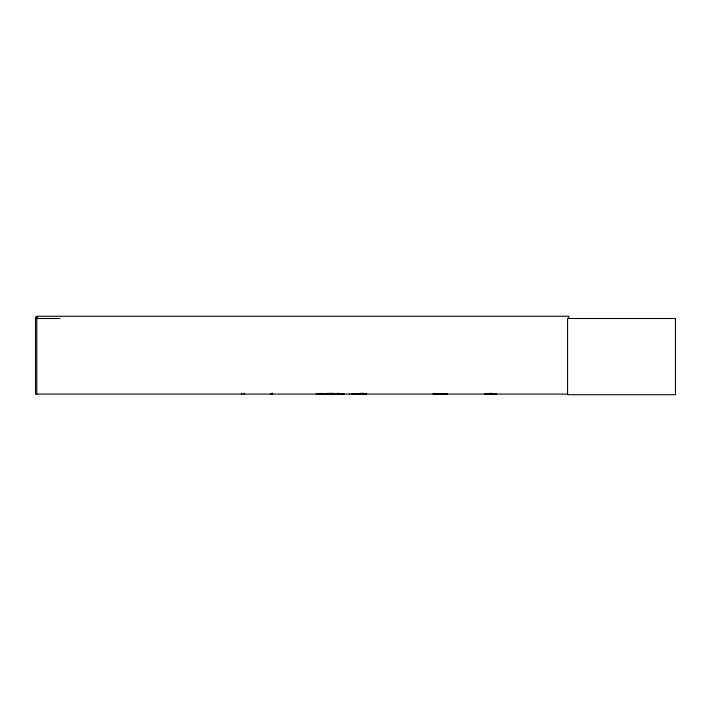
<?xml version="1.0" encoding="UTF-8"?>
<svg xmlns="http://www.w3.org/2000/svg" width="711" height="711" viewBox="0 0 711 711"><rect width="100%" height="100%" fill="white"/><g stroke="black" fill="none" stroke-linecap="round" stroke-linejoin="round"><path stroke-width="1.07" d="M485.018 393.956L496.456 394.018M328.375 393.992L328.42 393.459M338.374 394.01L338.276 393.299M338.587 393.992L338.64 393.459M316.146 394.01L344.053 394.027M270.393 394.01L270.82 393.512L270.971 394.09M334.854 394.01L334.863 393.459M37.772 317.07L35.55 317.07L35.55 394.09L567.716 394.09M35.55 318.501L59.937 318.501M433.275 393.592L447.512 393.592M433.248 393.778L447.539 393.778M433.266 394.045L447.53 394.045M332.73 393.459L332.757 394.09L332.784 393.512M343.111 394.01L343.058 393.512L343.004 394.09M333.823 394.01L333.921 393.299M333.61 393.992L333.557 393.459M568.827 318.501L568.827 316.271L36.803 316.271L36.803 394.09M491.017 393.299L490.999 394.116M490.945 393.325L490.945 394.116M490.617 393.299L490.546 394.116M485.098 393.459L485.098 394.116M485.026 393.485L485.018 394.116M366.156 393.459L366.147 394.09L354.709 394.063L354.718 393.459M362.726 393.139L362.726 394.09M361.152 393.139L361.152 394.09M360.228 393.299L360.246 394.09M355.491 393.459L355.491 394.09M353.118 393.459L353.118 394.09M351.874 393.459L351.874 394.09M349.457 393.459L349.457 394.09M343.777 393.459L343.777 394.09M338.178 393.299L338.178 394.09M337.921 393.299L337.903 394.09M334.277 393.299L334.277 394.09M331.93 393.299L331.93 394.09M331.655 393.299L331.655 394.09M330.917 393.139L330.882 394.09M329.344 393.139L329.344 394.09M327.913 393.299L327.913 394.09M327.629 393.299L327.629 394.09M326.829 393.459L326.829 394.09M324.696 393.459L324.696 394.09L324.589 393.459M321.656 393.299L321.656 394.09M321.381 393.299L321.381 394.09M316.555 393.459L316.555 394.09M272.206 393.299L272.206 394.09L272.197 393.139M243.926 393.139L243.926 394.09M241.704 393.139L241.704 394.09M675.45 318.501L567.574 318.501L567.574 394.729L675.45 394.729L675.45 318.501M496.536 394.116L496.536 393.459L496.456 394.116M360.637 394.09L360.637 393.299L360.628 394.09M352.514 394.09L352.514 393.459L352.478 394.09M332.197 394.09L332.197 393.459L332.117 394.09"/></g></svg>
